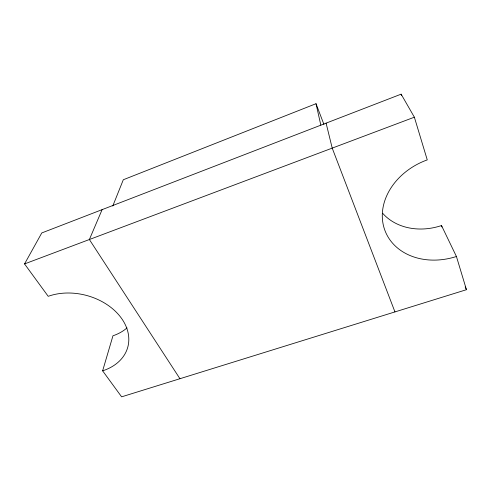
<?xml version="1.0" encoding="UTF-8"?>
<svg xmlns="http://www.w3.org/2000/svg" width="491" height="491" viewBox="0 0 491 491"><rect width="100%" height="100%" fill="white"/><g stroke="black" fill="none" stroke-linecap="round" stroke-linejoin="round"><path stroke-width="0.74" d="M382.673 213.303A57.459 47.688 -24.7 0 0 441.501 225.553L456.427 256.492L466.45 289.696L121.621 396.838L102.631 370.834L112.961 335.783A49.659 37.899 15.7 0 0 127.003 327.908M112.77 206.03L123.309 179.749L316.014 103.705L323.95 124.469M102.11 209.639L89.374 239.522L179.945 378.721M102.631 370.834A53.396 39.237 14.7 0 0 121.222 317.941A53.396 39.237 14.7 0 0 48.21 296.319L24.55 263.925L41.778 232.943L401.129 94.162L414.367 117.196L427.256 159.888A62.394 50.37 -22.7 0 0 384.066 227.916A62.394 50.37 -22.7 0 0 456.427 256.492M24.55 263.925L414.367 117.196M465.155 286.934L466.45 289.696M394.948 311.914L332.217 148.116L326.092 123.143M401.129 94.162L401.577 95.616M441.501 225.553L441.943 226.989M316.014 103.705L320.832 125.137"/></g></svg>
